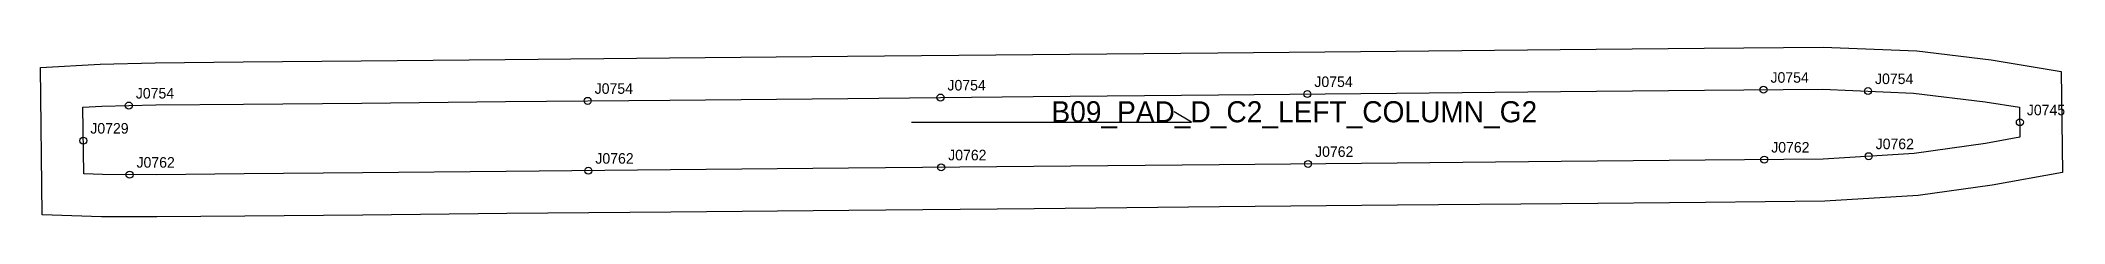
# Model space of a CAD drawing. Header units: millimetres. Extents: x -12 to 566, y -31 to 17.
import ezdxf

# ---------------------------------------------------------------- set-up
doc = ezdxf.new("R2010")
doc.units = ezdxf.units.MM
for name, color, linetype in [('CUT', 1, 'Continuous'), ('GRAIN', 3, 'Continuous'), ('LABEL', 7, 'Continuous'), ('NOTCH', 2, 'Continuous'), ('SEW', 5, 'Continuous')]:
    doc.layers.add(name, color=color, linetype=linetype)

msp = doc.modelspace()

# ---------------------------------------------------------------- linework, layer by layer
at = {"layer": 'CUT'}
msp.add_lwpolyline([(-12.13, 11.31), (4.88, 12.31), (20.63, 12.67), (45.77, 12.91), (79.48, 13.23), (120.57, 13.62), (167.44, 14.06), (218.29, 14.54), (271.18, 15.04), (324.07, 15.54), (374.93, 16.01), (421.8, 16.46), (462.88, 16.84), (496.9, 17.16), (523.64, 16.04), (544.83, 13.47), (564.88, 10.24), (565.19, -18.57), (545.14, -22.12), (524.04, -25.07), (497.33, -26.71), (463.31, -27.04), (422.22, -27.42), (375.35, -27.86), (324.5, -28.34), (271.61, -28.84), (218.72, -29.34), (167.86, -29.82), (120.99, -30.26), (79.91, -30.65), (46.19, -30.97), (21.06, -31.21), (5.33, -31.14), (-11.66, -30.55), (-12.13, 11.31)], close=True, dxfattribs=at)
at = {"layer": 'GRAIN'}
for p, q in [((236.54, -4.26), (316.54, -4.26)), ((316.54, -4.26), (311.54, -1.26))]:
    msp.add_line(p, q, dxfattribs=at)
at = {"layer": 'NOTCH'}
for centre in [(479.85, 5), (13.1, 0.5), (144.11, 1.84), (244.85, 2.79), (349.61, 3.78), (509.69, 4.62), (553.04, -4.26), (0.1, -9.48), (144.31, -18.04), (245.05, -17.09), (349.81, -16.11), (480.05, -14.87), (509.87, -13.91), (13.3, -19.17)]:
    msp.add_circle(centre, 1, dxfattribs=at)
at = {"layer": 'SEW'}
msp.add_lwpolyline([(0, 0), (5.37, 0.32), (20.83, 0.68), (45.88, 0.91), (79.6, 1.23), (120.68, 1.62), (167.55, 2.06), (218.41, 2.54), (271.3, 3.04), (324.19, 3.54), (375.04, 4.02), (421.91, 4.46), (462.99, 4.84), (496.71, 5.16), (522.66, 4.07), (543.15, 1.58), (552.99, 0), (553.08, -8.53), (543.26, -10.27), (522.84, -13.12), (496.91, -14.71), (463.19, -15.04), (422.11, -15.42), (375.24, -15.87), (324.38, -16.34), (271.49, -16.84), (218.6, -17.34), (167.75, -17.82), (120.88, -18.26), (79.8, -18.65), (46.08, -18.97), (21.03, -19.21), (5.56, -19.14), (0.21, -18.95)], close=True, dxfattribs=at)

# ---------------------------------------------------------------- texts
at = {"layer": 'LABEL'}
for s, height, p in [('J0754', 3, (146.11, 3.84)), ('J0754', 3, (246.85, 4.79)), ('J0754', 3, (351.61, 5.78)), ('J0754', 3, (481.85, 7)), ('J0754', 3, (511.69, 6.62)), ('J0754', 3, (15.1, 2.5)), ('B09_PAD_D_C2_LEFT_COLUMN_G2', 6, (276.54, -4.26)), ('J0745', 3, (555.04, -2.26)), ('J0729', 3, (2.1, -7.48)), ('J0762', 3, (351.81, -14.11)), ('J0762', 3, (482.05, -12.87)), ('J0762', 3, (511.87, -11.91)), ('J0762', 3, (15.3, -17.17)), ('J0762', 3, (146.31, -16.04)), ('J0762', 3, (247.05, -15.09))]:
    msp.add_text(s, height=height, dxfattribs=at).set_placement(p)

doc.saveas('drawing.dxf')
